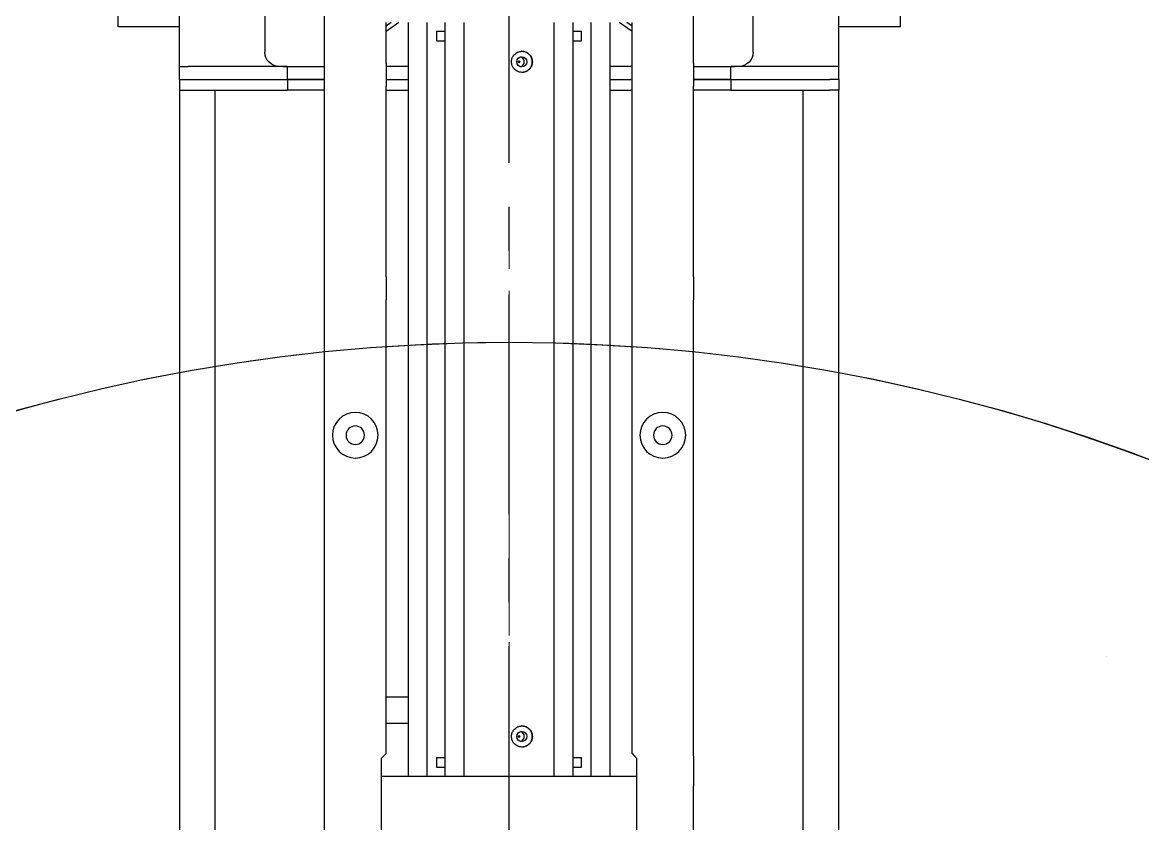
# Model space of a CAD drawing. Header units: millimetres. Extents: x 10462777 to 22643323, y 453826 to 1389191.
# Drawn here: x 11290554 to 11291829, y 585777 to 586689 of the extents above; entities that cross this region are included whole.
import ezdxf

# ---------------------------------------------------------------- set-up
doc = ezdxf.new("R2010")
doc.units = ezdxf.units.MM
doc.header["$LTSCALE"] = 200
doc.header["$MEASUREMENT"] = 0
for name, pattern in [('CENTER', [2, 1.25, -0.25, 0.25, -0.25]), ('CENTER2', [1.125, 0.75, -0.125, 0.125, -0.125]), ('PHANTOM', [2.5, 1.25, -0.25, 0.25, -0.25, 0.25, -0.25])]:
    doc.linetypes.add(name, pattern=pattern)
doc.layers.get('0').update_dxf_attribs({"linetype": 'CONTINUOUS'})
for name, color, linetype in [('1', 1, 'CENTER'), ('2', 2, 'CONTINUOUS'), ('DV1_DEFAULT', 7, 'CONTINUOUS')]:
    doc.layers.add(name, color=color, linetype=linetype)
doc.layers.add('203', color=7, linetype='CONTINUOUS', true_color=0xffffff)
doc.layers.add('LAYOUT', color=8, linetype='CONTINUOUS', lineweight=25)

# ---------------------------------------------------------------- blocks, each defined once
blk = doc.blocks.new('r710ic')
at = {"layer": 'DV1_DEFAULT', "color": 1, "linetype": 'CENTER2', "lineweight": 0}
for p, q in [((274132.6, 104232.6), (269847.5, 104232.6)), ((269950.2, 104232.6), (274235.2, 104232.6))]:
    blk.add_line(p, q, dxfattribs=at)
at = {"layer": 'DV1_DEFAULT', "color": 7, "linetype": 'Continuous', "lineweight": 0}
blk.add_arc((272041.4, 104232.6), 2050.1, 156.2009, 202.8943, dxfattribs=at)
at = {"layer": 'LAYOUT', "color": 3}
blk.add_circle((272041.4, 104232.6), 2050.1, dxfattribs=at)
blk = doc.blocks.new('A$C7DA30AB0')
at = {"layer": 'LAYOUT', "color": 6, "linetype": 'PHANTOM'}
blk.add_circle((3030.4, 3026, 0), 2693, dxfattribs=at)

msp = doc.modelspace()

# ---------------------------------------------------------------- linework, layer by layer
at = {"layer": '1', "color": 23, "linetype": 'CENTER'}
msp.add_line((11291107.87228, 579329.36568, 0), (11291107.87228, 587294.33381, 0), dxfattribs=at)
at = {"layer": '2', "color": 252, "linetype": 'Continuous'}
for p, q in [((11290732.86696, 586639.34701, 0), (11290732.86696, 586799.34928, 0)), ((11290897.8693, 586642.63481, 0), (11290897.8693, 586799.47178, 0)), ((11291317.87527, 586642.63481, 0), (11291317.87527, 586799.47178, 0)), ((11291482.87761, 586799.34928, 0), (11291482.87761, 586639.34701, 0)), ((11290829.98289, 586793.3492, 0), (11290829.98289, 586655.34724, 0)), ((11291385.76168, 586655.34724, 0), (11291385.76168, 586793.3492, 0)), ((11290662.86596, 586684.34765, 0), (11290662.86596, 586764.34879, 0)), ((11291552.87861, 586764.34879, 0), (11291552.87861, 586684.34765, 0)), ((11290732.86711, 586684.34765, 0), (11290662.86596, 586684.34765, 0)), ((11290973.74524, 586689.36992, 0), (11290967.86996, 586685.25601, 0)), ((11290982.46207, 586689.36955, 0), (11290967.87019, 586679.15221, 0)), ((11290967.8703, 586642.63481, 0), (11290967.8703, 586689.3702, 0)), ((11291247.87438, 586679.15221, 0), (11291233.2825, 586689.36955, 0)), ((11291247.87461, 586685.25601, 0), (11291241.99933, 586689.36992, 0)), ((11291247.87427, 586642.63481, 0), (11291247.87427, 586689.3702, 0)), ((11291552.87861, 586684.34765, 0), (11291482.87745, 586684.34765, 0)), ((11290732.86696, 586624.3468, 0), (11290732.86696, 586639.34701, 0)), ((11290732.86696, 586639.34701, 0), (11290742.8671, 586639.34701, 0)), ((11290855.49993, 586639.34701, 0), (11290742.8671, 586639.34701, 0)), ((11290850.8697, 586639.34701, 0), (11290897.86831, 586639.34701, 0)), ((11290855.49993, 586639.34701, 0), (11290855.49993, 586624.3468, 0)), ((11290897.8693, 586616.75253, 0), (11290897.8693, 586642.63481, 0)), ((11290967.8703, 586642.63481, 0), (11290967.8703, 586616.75253, 0)), ((11290992.9394, 586639.34701, 0), (11290967.87655, 586639.34701, 0)), ((11291247.87427, 586639.34701, 0), (11291222.81142, 586639.34701, 0)), ((11291247.87427, 586616.75253, 0), (11291247.87427, 586642.63481, 0)), ((11291317.87527, 586642.63481, 0), (11291317.87527, 586616.75253, 0)), ((11291317.87625, 586639.34701, 0), (11291364.87487, 586639.34701, 0)), ((11291360.24464, 586624.3468, 0), (11291360.24464, 586639.34701, 0)), ((11291472.87747, 586639.34701, 0), (11291360.24464, 586639.34701, 0)), ((11291482.87761, 586639.34701, 0), (11291472.87747, 586639.34701, 0)), ((11291482.87761, 586639.34701, 0), (11291482.87761, 586624.3468, 0)), ((11290732.86696, 586624.3468, 0), (11290742.8671, 586624.3468, 0)), ((11290733.04722, 586612.34663, 0), (11290733.04722, 586624.3468, 0)), ((11290733.04722, 586624.3468, 0), (11290743.04736, 586624.3468, 0)), ((11290742.8671, 586624.3468, 0), (11290855.49993, 586624.3468, 0)), ((11290855.68019, 586624.3468, 0), (11290855.49892, 586624.3468, 0)), ((11290855.49993, 586624.3468, 0), (11290897.86844, 586624.3468, 0)), ((11290855.68019, 586624.3468, 0), (11290855.68019, 586612.34663, 0)), ((11290897.86847, 586624.3468, 0), (11290855.68019, 586624.3468, 0)), ((11290967.87504, 586624.3468, 0), (11290992.93635, 586624.3468, 0)), ((11291222.80822, 586624.3468, 0), (11291247.86953, 586624.3468, 0)), ((11291317.87613, 586624.3468, 0), (11291360.24464, 586624.3468, 0)), ((11291360.42491, 586624.3468, 0), (11291317.87622, 586624.3468, 0)), ((11291360.24464, 586624.3468, 0), (11291472.87747, 586624.3468, 0)), ((11291360.42491, 586624.3468, 0), (11291360.42491, 586612.34663, 0)), ((11291482.87761, 586624.3468, 0), (11291472.87747, 586624.3468, 0)), ((11291483.05787, 586624.3468, 0), (11291473.05773, 586624.3468, 0)), ((11291483.05787, 586624.3468, 0), (11291483.05787, 586612.34663, 0)), ((11290733.04722, 585754.31941, 0), (11290733.04722, 586612.34663, 0)), ((11290733.04722, 586612.34663, 0), (11290743.04736, 586612.34663, 0)), ((11290733.04722, 586612.34663, 0), (11290743.04736, 586612.34663, 0)), ((11290743.04736, 586612.34663, 0), (11290855.68019, 586612.34663, 0)), ((11290743.04736, 586612.34663, 0), (11290773.04779, 586612.34663, 0)), ((11290773.04779, 586612.34663, 0), (11290773.04779, 585439.34118, 0)), ((11290897.86847, 586612.34663, 0), (11290855.68019, 586612.34663, 0)), ((11290897.8693, 586399.59946, 0), (11290897.8693, 586616.75253, 0)), ((11290967.8703, 586399.59946, 0), (11290967.8703, 586616.75253, 0)), ((11290967.8716, 586612.34663, 0), (11290992.93883, 586612.34663, 0)), ((11291222.8107, 586612.34663, 0), (11291247.87201, 586612.34663, 0)), ((11291247.87427, 586399.59946, 0), (11291247.87427, 586616.75253, 0)), ((11291317.87527, 586399.59946, 0), (11291317.87527, 586616.75253, 0)), ((11291360.42491, 586612.34663, 0), (11291317.87622, 586612.34663, 0)), ((11291360.42491, 586612.34663, 0), (11291442.69615, 586612.34663, 0)), ((11291442.69678, 585439.34118, 0), (11291442.69678, 586612.34663, 0)), ((11291442.69678, 586612.34663, 0), (11291472.69721, 586612.34663, 0)), ((11291482.69735, 586612.34663, 0), (11291472.69721, 586612.34663, 0)), ((11291483.05787, 586612.34663, 0), (11291473.05773, 586612.34663, 0)), ((11291482.69735, 586612.34663, 0), (11291482.69735, 584924.32871, 0)), ((11290897.8693, 586373.71718, 0), (11290897.8693, 586399.59946, 0)), ((11290967.8703, 586399.59946, 0), (11290967.8703, 586373.71718, 0)), ((11291247.87427, 586373.71718, 0), (11291247.87427, 586399.59946, 0)), ((11291317.87527, 586399.59946, 0), (11291317.87527, 586373.71718, 0)), ((11290897.8693, 585854.21267, 0), (11290897.8693, 586373.71718, 0)), ((11290967.8703, 585856.9584, 0), (11290967.8703, 586373.71718, 0)), ((11291247.87427, 585856.9584, 0), (11291247.87427, 586373.71718, 0)), ((11291317.87527, 585854.21267, 0), (11291317.87527, 586373.71718, 0)), ((11290965.12457, 585854.21267, 0), (11290967.8703, 585856.9584, 0)), ((11291247.87427, 585856.9584, 0), (11291250.62, 585854.21267, 0)), ((11290897.8693, 585820.01017, 0), (11290897.8693, 585854.21267, 0)), ((11290962.87022, 585851.95833, 0), (11290965.12457, 585854.21267, 0)), ((11290962.87022, 585831.45851, 0), (11290962.87022, 585851.95833, 0)), ((11291250.62, 585854.21267, 0), (11291252.87434, 585851.95833, 0)), ((11291252.87434, 585851.95833, 0), (11291252.87434, 585831.45851, 0)), ((11291317.87527, 585854.21267, 0), (11291317.87527, 585820.01017, 0)), ((11290962.87022, 585671.45576, 0), (11290962.87022, 585831.45803, 0)), ((11290962.87022, 585831.45803, 0), (11291252.87434, 585831.45803, 0)), ((11291252.87434, 585831.45803, 0), (11291252.87434, 585671.45576, 0)), ((11290897.8693, 585441.0218, 0), (11290897.8693, 585820.01017, 0)), ((11291317.87527, 585441.0218, 0), (11291317.87527, 585820.01017, 0))]:
    msp.add_line(p, q, dxfattribs=at)
at = {"layer": '2', "color": 7, "linetype": 'Continuous'}
for p, q in [((11290992.93315, 586689.36578, 0), (11290992.93315, 585831.47447, 0)), ((11291014.80846, 585831.47447, 0), (11291014.80846, 586689.36578, 0)), ((11291034.93375, 586689.36578, 0), (11291034.93375, 585831.47447, 0)), ((11291056.80906, 585831.47447, 0), (11291056.80906, 586689.36578, 0)), ((11291158.93551, 586689.36578, 0), (11291158.93551, 585831.47447, 0)), ((11291180.81082, 585831.47447, 0), (11291180.81082, 586689.36578, 0)), ((11291200.93611, 586689.36578, 0), (11291200.93611, 585831.47447, 0)), ((11291222.81142, 585831.47447, 0), (11291222.81142, 586689.36578, 0))]:
    msp.add_line(p, q, dxfattribs=at)
at = {"layer": '2', "color": 60, "linetype": 'Continuous'}
for p, q in [((11291025.47768, 586679.47008, 0), (11291025.47768, 586668.46992, 0)), ((11291025.47768, 586679.47008, 0), (11291034.93372, 586679.47008, 0)), ((11291180.81085, 586679.47008, 0), (11291190.26689, 586679.47008, 0)), ((11291190.26689, 586668.46992, 0), (11291190.26689, 586679.47008, 0)), ((11291025.47768, 586668.46992, 0), (11291034.93372, 586668.46992, 0)), ((11291180.81085, 586668.46992, 0), (11291190.26689, 586668.46992, 0)), ((11290967.87088, 585921.50941, 0), (11290992.93256, 585921.50941, 0)), ((11290967.87088, 585891.50899, 0), (11290992.93256, 585891.50899, 0)), ((11291025.47768, 585852.45833, 0), (11291025.47768, 585841.45818, 0)), ((11291025.47768, 585852.45833, 0), (11291034.93372, 585852.45833, 0)), ((11291180.81085, 585852.45833, 0), (11291190.26689, 585852.45833, 0)), ((11291190.26689, 585841.45818, 0), (11291190.26689, 585852.45833, 0)), ((11291025.47768, 585841.45818, 0), (11291034.93372, 585841.45818, 0)), ((11291180.81085, 585841.45818, 0), (11291190.26689, 585841.45818, 0))]:
    msp.add_line(p, q, dxfattribs=at)
at = {"layer": '2', "color": 252, "linetype": 'Continuous', "extrusion": (0, 0, -1)}
for centre, radius in [((-11290932.8698, 586219.46355, 0), 26.00037), ((-11291282.87477, 586219.46355, 0), 26.00037), ((-11290932.8698, 586219.46355, 0), 10.50015), ((-11291282.87477, 586219.46355, 0), 10.50015)]:
    msp.add_circle(centre, radius, dxfattribs=at)
for centre, start_param, end_param in [((11290846.02219, 586655.34724, 0), 1.5707963268, 3.1415926536), ((11291369.72238, 586655.34724, 0), 0, 1.5707963268)]:
    msp.add_ellipse(centre, major_axis=(16.0393, 0), ratio=0.9975640503, start_param=start_param, end_param=end_param, dxfattribs=at)
at = {"layer": '2', "color": 60, "linetype": 'Continuous'}
for centre, major_axis in [((11291122.34649, 586644.46958, 0), (0, -5.75008)), ((11291119.16577, 586644.46958, 0), (0, -1.00001)), ((11291122.34649, 585876.45867, 0), (0, -5.75008)), ((11291119.16577, 585876.45867, 0), (0, -1.00001))]:
    msp.add_ellipse(centre, major_axis=major_axis, ratio=0.9902680687, dxfattribs=at)
for centre, major_axis, start_param, end_param in [((11291119.56299, 586644.46958, 0), (0, -5.75008), 1.5707951893, 2.8946817913), ((11291122.34649, 586644.46958, 0), (0, -12.00017), 1.5707967653, 3.1415933696), ((11291119.56299, 586644.46958, 0), (0, -5.75008), 0.2470086118, 1.570797798), ((11291122.34649, 586644.46958, 0), (0, -12.00017), 0, 1.5707965973), ((11291119.56299, 585876.45867, 0), (0, -5.75008), 1.5707951893, 2.8946817913), ((11291122.34649, 585876.45867, 0), (0, -12.00017), 1.5707967653, 3.1415933696), ((11291119.56299, 585876.45867, 0), (0, -5.75008), 0.2470086118, 1.570797798), ((11291122.34649, 585876.45867, 0), (0, -12.00017), 0, 1.5707965973)]:
    msp.add_ellipse(centre, major_axis=major_axis, ratio=0.9902680687, start_param=start_param, end_param=end_param, dxfattribs=at)
for points, knots in [([(11291134.41339, 586644.46958, 0), (11291134.41339, 586645.26305, 0), (11291134.33747, 586646.04314, 0), (11291134.11436, 586647.19403, 0), (11291134.02165, 586647.57443, 0), (11291133.79867, 586648.32864, 0), (11291133.66781, 586648.70333, 0), (11291133.22691, 586649.79302, 0), (11291132.86709, 586650.48202, 0), (11291132.22894, 586651.45999, 0), (11291131.9987, 586651.77788, 0), (11291131.50837, 586652.38866, 0), (11291131.25023, 586652.67937, 0), (11291130.43794, 586653.50884, 0), (11291129.84626, 586654.00535, 0), (11291128.88083, 586654.66331, 0), (11291128.54645, 586654.8674, 0), (11291127.86607, 586655.23748, 0), (11291127.17059, 586655.57194, 0), (11291126.44517, 586655.83617, 0), (11291125.70447, 586656.06473, 0), (11291125.32436, 586656.16156, 0), (11291124.17728, 586656.39294, 0), (11291123.40705, 586656.46932, 0), (11291122.24356, 586656.46997, 0), (11291121.85436, 586656.45106, 0), (11291121.07315, 586656.37379, 0), (11291120.68419, 586656.31556, 0), (11291119.53724, 586656.08578, 0), (11291118.79271, 586655.8591, 0), (11291117.70653, 586655.40811, 0), (11291117.34787, 586655.23809, 0), (11291116.65492, 586654.8668, 0), (11291116.3195, 586654.66528, 0), (11291115.34567, 586654.01415, 0), (11291114.73918, 586653.51822, 0), (11291113.61711, 586652.39868, 0), (11291113.11968, 586651.79325, 0), (11291112.46556, 586650.81918, 0), (11291112.26297, 586650.48342, 0), (11291111.8895, 586649.7892, 0), (11291111.71838, 586649.42963, 0), (11291111.26428, 586648.33995, 0), (11291111.03571, 586647.59199, 0), (11291110.80359, 586646.43793, 0), (11291110.74468, 586646.04646, 0), (11291110.66616, 586645.25857, 0), (11291110.64677, 586644.86576, 0), (11291110.64633, 586643.69061, 0), (11291110.72249, 586642.91154, 0), (11291110.95408, 586641.74963, 0), (11291111.05113, 586641.36406, 0), (11291111.2803, 586640.61218, 0), (11291111.54531, 586639.87523, 0), (11291111.8808, 586639.16761, 0), (11291112.25194, 586638.47485, 0), (11291112.45659, 586638.13411, 0), (11291113.11584, 586637.15012, 0), (11291113.61313, 586636.54598, 0), (11291114.44322, 586635.7155, 0), (11291114.73405, 586635.45138, 0), (11291115.3448, 586634.94936, 0), (11291115.66218, 586634.71373, 0), (11291116.6384, 586634.05997, 0), (11291117.32546, 586633.6908, 0), (11291118.41066, 586633.23796, 0), (11291118.7836, 586633.10345, 0), (11291119.53372, 586632.8741, 0), (11291119.91179, 586632.77866, 0), (11291121.05473, 586632.54876, 0), (11291121.82826, 586632.47015, 0), (11291123.39935, 586632.46868, 0), (11291124.17122, 586632.54592, 0), (11291125.30761, 586632.77378, 0), (11291125.68292, 586632.86854, 0), (11291126.42647, 586633.09651, 0), (11291126.79567, 586633.23035, 0), (11291127.86875, 586633.68134, 0), (11291128.54621, 586634.04939, 0), (11291129.50666, 586634.70161, 0), (11291129.81861, 586634.93682, 0), (11291130.41783, 586635.43767, 0), (11291130.70286, 586635.70124, 0), (11291131.51574, 586636.53017, 0), (11291132.00178, 586637.13342, 0), (11291132.64548, 586638.11638, 0), (11291132.84513, 586638.45671, 0), (11291133.20706, 586639.14868, 0), (11291133.53408, 586639.85554, 0), (11291133.79241, 586640.59181, 0), (11291134.01591, 586641.34302, 0), (11291134.11058, 586641.72788, 0), (11291134.33746, 586642.89154, 0), (11291134.41339, 586643.67611, 0), (11291134.41339, 586644.46958, 0)], [0, 0, 0, 0, 0.03125, 0.03125, 0.046875, 0.046875, 0.0625, 0.0625, 0.09375, 0.09375, 0.109375, 0.109375, 0.125, 0.125, 0.15625, 0.15625, 0.171875, 0.171875, 0.1875, 0.203125, 0.203125, 0.21875, 0.21875, 0.25, 0.25, 0.265625, 0.265625, 0.28125, 0.28125, 0.3125, 0.3125, 0.328125, 0.328125, 0.34375, 0.34375, 0.375, 0.375, 0.40625, 0.40625, 0.421875, 0.421875, 0.4375, 0.4375, 0.46875, 0.46875, 0.484375, 0.484375, 0.5, 0.5, 0.53125, 0.53125, 0.546875, 0.546875, 0.5625, 0.578125, 0.578125, 0.59375, 0.59375, 0.625, 0.625, 0.640625, 0.640625, 0.65625, 0.65625, 0.6875, 0.6875, 0.703125, 0.703125, 0.71875, 0.71875, 0.75, 0.75, 0.78125, 0.78125, 0.796875, 0.796875, 0.8125, 0.8125, 0.84375, 0.84375, 0.859375, 0.859375, 0.875, 0.875, 0.90625, 0.90625, 0.921875, 0.921875, 0.9375, 0.953125, 0.953125, 0.96875, 0.96875, 1, 1, 1, 1]), ([(11291118.65038, 586645.30204, 0), (11291118.70468, 586645.2654, 0), (11291118.75544, 586645.22334, 0), (11291118.89217, 586645.08454, 0), (11291118.96525, 586644.97362, 0), (11291119.02891, 586644.81745, 0), (11291119.04121, 586644.78164, 0), (11291119.05148, 586644.74526, 0)], [0, 0, 0, 0, 0.281369087, 0.281369087, 0.8385529707, 0.8385529707, 1, 1, 1, 1]), ([(11291119.05818, 586644.21888, 0), (11291119.04672, 586644.1739, 0), (11291119.03217, 586644.12973, 0), (11291118.96525, 586643.96553, 0), (11291118.89218, 586643.85463, 0), (11291118.75336, 586643.71371, 0), (11291118.70009, 586643.66998, 0), (11291118.643, 586643.63219, 0)], [0, 0, 0, 0, 0.1888836326, 0.1888836326, 0.7198111119, 0.7198111119, 1, 1, 1, 1]), ([(11291134.41339, 585876.45867, 0), (11291134.41339, 585877.25214, 0), (11291134.33747, 585878.03223, 0), (11291134.11436, 585879.18312, 0), (11291134.02165, 585879.56352, 0), (11291133.79867, 585880.31773, 0), (11291133.66781, 585880.69242, 0), (11291133.22691, 585881.78211, 0), (11291132.86709, 585882.47111, 0), (11291132.22894, 585883.44908, 0), (11291131.9987, 585883.76698, 0), (11291131.50837, 585884.37775, 0), (11291131.25023, 585884.66846, 0), (11291130.43794, 585885.49793, 0), (11291129.84626, 585885.99444, 0), (11291128.88083, 585886.6524, 0), (11291128.54645, 585886.85649, 0), (11291127.86607, 585887.22657, 0), (11291127.17059, 585887.56104, 0), (11291126.44517, 585887.82526, 0), (11291125.70447, 585888.05382, 0), (11291125.32436, 585888.15065, 0), (11291124.17728, 585888.38203, 0), (11291123.40705, 585888.45841, 0), (11291122.24356, 585888.45906, 0), (11291121.85436, 585888.44015, 0), (11291121.07315, 585888.36288, 0), (11291120.68419, 585888.30465, 0), (11291119.53724, 585888.07487, 0), (11291118.79271, 585887.84819, 0), (11291117.70653, 585887.3972, 0), (11291117.34787, 585887.22718, 0), (11291116.65492, 585886.85589, 0), (11291116.3195, 585886.65437, 0), (11291115.34567, 585886.00324, 0), (11291114.73918, 585885.50731, 0), (11291113.61711, 585884.38777, 0), (11291113.11968, 585883.78234, 0), (11291112.46556, 585882.80827, 0), (11291112.26297, 585882.47251, 0), (11291111.8895, 585881.7783, 0), (11291111.71838, 585881.41872, 0), (11291111.26428, 585880.32904, 0), (11291111.03571, 585879.58108, 0), (11291110.80359, 585878.42703, 0), (11291110.74468, 585878.03555, 0), (11291110.66616, 585877.24766, 0), (11291110.64677, 585876.85485, 0), (11291110.64633, 585875.6797, 0), (11291110.72249, 585874.90063, 0), (11291110.95408, 585873.73872, 0), (11291111.05113, 585873.35315, 0), (11291111.2803, 585872.60127, 0), (11291111.54531, 585871.86432, 0), (11291111.8808, 585871.1567, 0), (11291112.25194, 585870.46394, 0), (11291112.45659, 585870.1232, 0), (11291113.11584, 585869.13921, 0), (11291113.61313, 585868.53507, 0), (11291114.44322, 585867.70459, 0), (11291114.73405, 585867.44047, 0), (11291115.3448, 585866.93845, 0), (11291115.66218, 585866.70283, 0), (11291116.6384, 585866.04906, 0), (11291117.32546, 585865.67989, 0), (11291118.41066, 585865.22705, 0), (11291118.7836, 585865.09254, 0), (11291119.53372, 585864.86319, 0), (11291119.91179, 585864.76775, 0), (11291121.05473, 585864.53785, 0), (11291121.82826, 585864.45924, 0), (11291123.39935, 585864.45777, 0), (11291124.17122, 585864.53501, 0), (11291125.30761, 585864.76287, 0), (11291125.68292, 585864.85763, 0), (11291126.42647, 585865.0856, 0), (11291126.79567, 585865.21944, 0), (11291127.86875, 585865.67043, 0), (11291128.54621, 585866.03848, 0), (11291129.50666, 585866.6907, 0), (11291129.81861, 585866.92591, 0), (11291130.41783, 585867.42676, 0), (11291130.70286, 585867.69033, 0), (11291131.51574, 585868.51926, 0), (11291132.00178, 585869.12251, 0), (11291132.64548, 585870.10547, 0), (11291132.84513, 585870.4458, 0), (11291133.20706, 585871.13777, 0), (11291133.53408, 585871.84463, 0), (11291133.79241, 585872.5809, 0), (11291134.01591, 585873.33211, 0), (11291134.11058, 585873.71697, 0), (11291134.33746, 585874.88063, 0), (11291134.41339, 585875.6652, 0), (11291134.41339, 585876.45867, 0)], [0, 0, 0, 0, 0.03125, 0.03125, 0.046875, 0.046875, 0.0625, 0.0625, 0.09375, 0.09375, 0.109375, 0.109375, 0.125, 0.125, 0.15625, 0.15625, 0.171875, 0.171875, 0.1875, 0.203125, 0.203125, 0.21875, 0.21875, 0.25, 0.25, 0.265625, 0.265625, 0.28125, 0.28125, 0.3125, 0.3125, 0.328125, 0.328125, 0.34375, 0.34375, 0.375, 0.375, 0.40625, 0.40625, 0.421875, 0.421875, 0.4375, 0.4375, 0.46875, 0.46875, 0.484375, 0.484375, 0.5, 0.5, 0.53125, 0.53125, 0.546875, 0.546875, 0.5625, 0.578125, 0.578125, 0.59375, 0.59375, 0.625, 0.625, 0.640625, 0.640625, 0.65625, 0.65625, 0.6875, 0.6875, 0.703125, 0.703125, 0.71875, 0.71875, 0.75, 0.75, 0.78125, 0.78125, 0.796875, 0.796875, 0.8125, 0.8125, 0.84375, 0.84375, 0.859375, 0.859375, 0.875, 0.875, 0.90625, 0.90625, 0.921875, 0.921875, 0.9375, 0.953125, 0.953125, 0.96875, 0.96875, 1, 1, 1, 1]), ([(11291119.05818, 585876.20797, 0), (11291119.04672, 585876.16299, 0), (11291119.03217, 585876.11882, 0), (11291118.96525, 585875.95462, 0), (11291118.89218, 585875.84372, 0), (11291118.75336, 585875.7028, 0), (11291118.70009, 585875.65907, 0), (11291118.643, 585875.62128, 0)], [0, 0, 0, 0, 0.1888836326, 0.1888836326, 0.7198111119, 0.7198111119, 1, 1, 1, 1]), ([(11291118.65038, 585877.29113, 0), (11291118.70468, 585877.25449, 0), (11291118.75544, 585877.21244, 0), (11291118.89217, 585877.07364, 0), (11291118.96525, 585876.96271, 0), (11291119.02891, 585876.80654, 0), (11291119.04121, 585876.77073, 0), (11291119.05148, 585876.73435, 0)], [0, 0, 0, 0, 0.281369087, 0.281369087, 0.8385529706, 0.8385529706, 1, 1, 1, 1])]:
    msp.add_open_spline(points, degree=3, knots=knots, dxfattribs=at)
for points, degree in [([(11291119.03107, 586644.74281, 0), (11291119.09421, 586644.6164, 0), (11291119.07981, 586644.46855, 0)], 2), ([(11291119.07981, 586644.46855, 0), (11291119.03246, 586644.21988, 0)], 1), ([(11291119.03107, 585876.7319, 0), (11291119.09421, 585876.60549, 0), (11291119.07981, 585876.45765, 0)], 2), ([(11291119.07981, 585876.45765, 0), (11291119.03246, 585876.20897, 0)], 1)]:
    msp.add_open_spline(points, degree=degree, dxfattribs=at)
at = {"layer": '203', "color": 172, "linetype": 'Continuous'}
msp.add_line((11291788.08999, 585967.98743, 0), (11291788.0892, 585967.98682, 0), dxfattribs=at)
msp.add_line((11291788.08999, 585967.98743, 0), (11291788.0892, 585967.98682, 0), dxfattribs=at)

# ---------------------------------------------------------------- block references
at = {"ltscale": 10}
msp.add_blockref('A$C7DA30AB0', (11285684.40366, 580408.4363), dxfattribs=at)
at = {"layer": 'LAYOUT', "color": 2, "rotation": 270}
msp.add_blockref('r710ic', (11186875.24796, 856316.46559, 0), dxfattribs=at)

doc.saveas('drawing.dxf')
